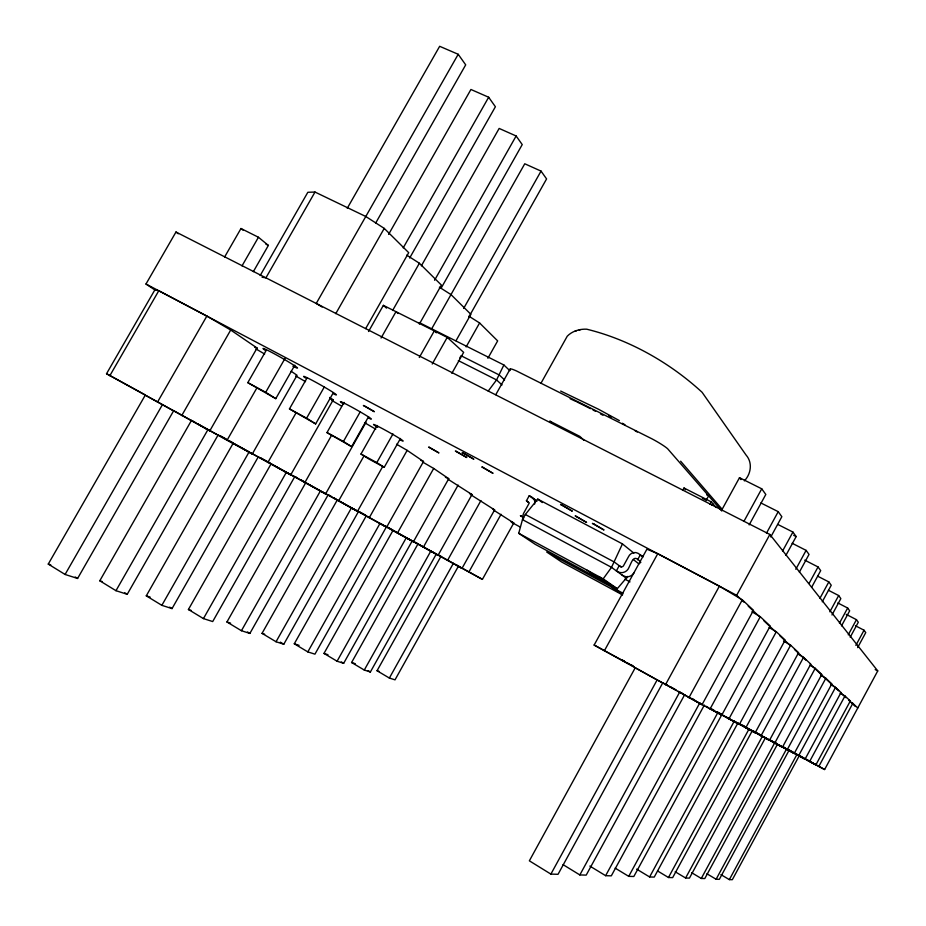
<?xml version="1.0" encoding="UTF-8"?>
<svg xmlns="http://www.w3.org/2000/svg" width="926" height="926" viewBox="0 0 926 926"><rect width="100%" height="100%" fill="white"/><g stroke="black" fill="none" stroke-linecap="round" stroke-linejoin="round"><path stroke-width="1.39" d="M627.77 576.4L617.306 588.67L535.24 544.338L518.734 533.307L522.461 519.625L525.32 514.486L537.751 499.102L622.446 543.909L633.882 553.135M622.446 543.909L611.519 567.349L603.162 578.866L518.734 533.307M419.119 322.503L503.883 364.983L496.556 379.926L488.21 391.096M640.699 555.473L643.2 556.804L637.979 553.262A7.003 6.702 -51.6 0 0 628.303 557.082L623.522 565.751A1.979 1.887 -53.1 0 1 620.895 566.596L619.228 565.693L616.357 570.902L618.927 572.21A7.929 7.582 -53.1 0 0 627.99 569.316C631.96 562.418 633.095 552.834 640.85 562.371M844.975 695.958L850.323 700.982L815.864 764.899L809.579 761.577L844.975 695.958L840.102 693.123M155.591 290.451L145.984 284.016L175.975 232.021L769.865 534.464L877.744 670.922L824.626 769.529L818.815 766.462L852.823 703.343L850.195 701.908M733.936 720.914L769.483 740.36L810.771 664.104L803.56 657.333L797.575 653.814M691.699 872.732L701.295 878.45L774.865 742.513L776.706 743.485M839.431 623.21L847.649 608.023L837.833 602.953M746.125 727.304L774.726 743.138L815.227 668.294L810.366 665.447M777.62 743.972L704.802 878.554L701.295 878.45M841.526 625.86L849.663 610.824L847.649 608.023M774.726 743.138L782.435 747.213L821.779 674.452L815.227 668.294M716.122 879.249L786.649 748.787L789.172 750.129L719.34 879.341L716.122 879.249L706.874 873.75M848.262 634.819L856.446 619.668L846.225 614.366M782.435 747.213L770.745 740.65L787.204 749.736L825.842 678.26L820.864 675.343M850.184 637.25L858.298 622.237L856.446 619.668M787.204 749.736L794.242 753.451L831.826 683.874L825.842 678.26M729.352 879.619L797.031 754.296L799.37 755.547L732.327 879.7L729.352 879.619L720.914 874.619M855.856 645.387L864.039 630.224L855.427 625.756M835.541 687.37L841.016 692.509L805.053 759.17L798.606 755.755L835.541 687.37L830.784 684.592M857.638 647.621L865.752 632.597L864.039 630.224M751.958 611.762L760.292 616.716L770.212 626.022L721.748 715.127L709.571 708.263L728.912 718.912L776.301 631.74L769.182 627.527M636.648 869.132L649.612 876.957L734.353 720.984M809.15 583.311L818.04 566.943L804.729 560.137M737.964 722.917L654.231 877.096L649.612 876.957M811.755 587.061L820.691 570.613L818.04 566.943M728.912 718.912L739.353 724.433L785.167 640.063L776.301 631.74M716.469 711.619L745.766 727.824L790.619 645.19L783.5 640.989M657.576 870.961L668.468 877.501L749.122 728.831M819.927 598.323L828.828 581.91L817.681 576.192M752.41 730.579L672.658 877.628L668.468 877.501M822.276 601.773L831.235 585.244L828.828 581.91M745.766 727.824L755.153 732.79L798.594 652.68L790.619 645.19M760.998 735.881L803.56 657.333M675.181 871.76L685.61 877.998L762.573 735.985M829.858 611.808L838.667 595.545L828.434 590.279M765.57 737.571L689.442 878.114L685.61 877.998M831.988 614.98L840.854 598.601L838.667 595.545M744.006 602.189L736.656 595.302L769.865 534.464M684.719 694.627L586.204 875.116L579.838 874.931L563.031 864.629M770.779 536.964L781.845 516.708L778.222 511.673L760.871 502.945M688.886 697.753L742.316 599.828L719.375 586.17L657.761 553.702L646.904 549.211L594.133 645.052L702.035 704.698L753.475 610.303L742.316 599.828M589.85 866.065L605.627 875.683L699.917 702.695M782.539 551.109L792.922 532.068L777.921 524.486M704.362 705.056L611.31 875.846L605.627 875.683M785.919 555.369L796.163 536.571L792.922 532.068M678.098 691.282L710.068 708.957L760.292 616.716M615.153 868.125L628.731 876.355L717.997 712.302L720.995 713.9M795.816 569.282L806.106 550.368L792.147 543.273M721.991 714.421L633.835 876.494L628.731 876.355M799.381 572.141L809.023 554.419L806.106 550.368M550.889 874.098L657.124 679.962L662.715 682.937L558.042 874.306L550.889 874.098L529.359 860.821L635.236 667.785L657.124 679.962M743.914 521.384L761.739 488.812L739.492 477.689L721.481 510.504M749.157 524.903L765.814 494.461L761.739 488.812M665.424 684.823L719.375 586.17M579.838 874.931L679.753 691.988L683.481 693.968M766.473 533.191L778.222 511.673M604.342 650.828L657.761 553.702M705.878 500.7L708.645 495.861L706.631 494.831M709.872 504.23L711.191 501.834L684.013 488.002L682.693 490.386M711.735 505.26L712.684 503.536M744.365 480.883C751.16 473.811 752.711 462.456 746.009 454.979L702.093 392.288C669.915 362.714 629.286 339.576 586.702 329.193C579.722 328.846 572.175 331.103 567.244 336.207L540.934 383.318M637.597 559.79L640.468 554.581M470.431 494.519L494.611 509.902L462.051 568.298L456.402 565.138L482.4 579.387L513.78 522.982L494.09 510.423M528.665 502.413L526.431 500.769L529.244 495.711L531.605 496.961A6.829 6.366 -53.4 0 1 534.649 504.057M370.377 671.998L436.308 554.049L417.985 543.921L351.591 662.507L364.288 670.054L370.377 671.998L368.085 670.632M385.61 526.281L438.102 555.241L472.005 494.565L448.253 479.39M458.451 566.122L395.02 679.846L389.36 678.052L377.056 670.748L440.926 556.433L482.4 579.387M413.135 541.328L447.536 560.392L480.93 500.572M389.36 678.052L453.37 563.355M468.88 572.025L501.047 514.289M358.871 511.708L397.428 533.087L433.692 468.452L422.869 462.178M337.076 661.222L406.317 537.693L412.232 540.911L343.65 663.329L337.076 661.222L323.984 653.42L393.064 530.32L406.317 537.693M397.428 533.087L413.401 541.791L448.74 478.707L433.692 468.452M495.78 394.684L510.145 369.034M423.356 547.208L458.115 485.097M364.288 670.054L430.833 551.063M276.041 641.753L351.51 507.807L358.466 511.603L283.796 644.23L276.041 641.753L262.046 633.349L337.319 499.924L351.51 507.807M293.692 476.126L357.494 511.326L382.751 466.472M377.079 425.497L360.978 454.041L368.548 458.81L384.232 467.306L400.472 438.461M468.718 317.236L546.583 178.926L541.039 171.102L524.753 163.775L431.817 328.58M456.009 340.745L470.883 314.331L450.997 294.595L439.375 287.199M381.095 523.942L386.431 526.848L314.944 654.161L307.814 651.892L294.283 643.79L366.326 515.747M327.978 494.854L369.266 517.738L407.162 450.36L396.536 444.202M459.701 358.165L461.067 355.734L499.311 375.007L504.577 379.926M466.125 346.914L479.587 322.966L468.961 316.229M451.865 373.328L463.648 352.378L447.235 337.377L383.364 305.36L368.548 331.496M307.814 651.892L380.03 523.364M369.266 517.738L386.628 527.195L423.518 461.507L407.162 450.36M487.886 358.269L497.656 340.884L479.587 322.966M368.56 416.677L351.625 446.668L343.442 441.494L360.318 411.653M434.583 280.254L516.129 135.983L499.16 128.436L421.376 265.831M241.431 630.722L320.454 490.873L305.754 482.701L226.939 621.983L241.431 630.722L249.881 633.419L328.035 495.005L321.716 491.556M419.362 324.065L441.378 285.069L419.374 263.239L406.688 255.113M440.984 288.437L522.229 144.583L516.129 135.983M258.655 457.027L325.582 493.928L366.025 422.302M419.293 357.494L434.306 330.895L436.389 332.781M338.557 501.001L364.08 455.766M432.222 364.022L447.235 337.377M384.232 467.306L376.801 462.606L392.96 433.947M463.671 308.427L541.039 171.102M188.418 609.493L271.121 463.81L294.676 476.821L212.702 621.554L203.442 618.603L188.418 609.493L191.103 610.373M333.372 392.624L315.65 423.9L306.61 418.17L324.285 387.01M403.215 247.867L488.662 97.242L470.929 89.475L388.584 234.405M365.666 328.603L408.713 252.671L384.232 228.386L365.77 216.487L315.002 192.052L307.837 192.284L260.16 275.566M203.442 618.603L286.377 472.295M409.651 258.041L495.398 106.745L488.662 97.242M217.703 434.676L290.695 474.922L333.198 399.916L329.621 397.474M392.624 310.476L419.374 263.239M351.625 446.668L326.971 432.592L344.067 402.393M381.072 338.013L395.981 311.68L398.041 313.509M304.828 482.62L331.658 435.197M173.486 410.542L227.055 440.244L256.942 387.809M146.273 595.846L233.248 443.149L249.094 451.969L161.853 605.338L146.273 595.846L150.139 597.096M294.815 365.18L275.774 398.655L265.716 392.288L285.023 358.397M347.25 208.292L439.665 46.3L458.208 54.287L316.241 303.45L322.121 307.027M375.667 223.085L465.697 64.855L458.208 54.287M227.055 440.244L252.289 453.995L297.061 375.273L291.123 371.233M335.768 313.648L384.232 228.386M161.853 605.338L172.039 608.59L258.227 456.946L250.24 452.582M315.65 423.9L289.444 408.91L307.062 377.901M267.869 462.491L296.158 412.672M315.002 192.052L265.924 277.835L262.046 277.221M218.073 435.046L127.232 594.295L115.97 590.695L99.788 580.787L191.508 420.381L195.039 422.349M115.97 590.695L207.991 429.548L216.811 434.363M209.797 430.845L257.081 348.014L230.701 330.026L206.857 316.079L158.786 290.741L154.908 289.792L106.536 373.722L209.797 430.845L204.357 427.719M275.774 398.655L247.798 382.646L266.329 350.155M48.256 564.084L145.266 395.159L173.625 410.82L77.599 578.461L65.086 574.467L48.256 564.084L50.791 564.906M224.601 257.023L240.98 228.514L258.447 237.253L268.378 245.413L253.354 271.642M157.478 402.162L206.857 316.079M65.086 574.467L162.432 404.708M242.022 265.889L258.447 237.253M181.739 415.554L230.701 330.026M109.858 375.667L158.786 290.741M633.974 572.8L633.523 573.495A7.836 7.489 -53.2 0 1 624.575 576.354L622.029 575.058M575.069 331.161L576.574 330.732M579.167 329.992L580.637 329.575M640.283 562.707L638.871 563.899L633.407 559.593M254.65 347.227L257.081 348.014M99.788 580.787L102.323 581.609M226.939 621.983L230.62 623.163M262.046 633.349L264.674 634.206M294.283 643.79L299.098 645.353M323.984 653.42L327.989 654.717M351.591 662.507L355.306 663.71M377.056 670.748L379.347 671.489M330.617 398.956L333.198 399.916M420.855 460.384L423.518 461.507M445.406 477.272L448.74 478.707M469.517 493.477L472.005 494.565M560.67 391.061L598.404 409.188L619.367 420.612M511.152 521.789L513.78 522.982M265.901 244.175L268.378 245.413M458.335 360.596L496.556 379.926L502.019 384.938M793.686 535.321L796.163 536.571M702.371 498.292L704.952 499.6M523.121 516.997L520.366 515.655L523.78 517.808M145.984 284.016L736.656 595.302M875.197 669.579L877.744 670.922M532.566 498.211L534.939 499.473A6.783 6.332 -53.4 0 1 536.964 501.232M492.493 508.779L494.611 509.902M710.068 708.957L721.748 715.127M526.431 500.769L529.232 503.084L523.503 513.479A7.767 7.258 -54.2 0 0 523.456 519.278M848.598 700.068L850.323 700.982M525.32 514.486L614.413 562.094L621.115 567.117M522.461 519.625L611.519 567.349L626.647 578.437M594.133 645.052L629.148 664.046M621.659 659.763L624.159 661.095M630.432 664.451L632.944 665.794M624.934 579.167L629.993 581.887M511.43 522.299L520.331 527.091M247.798 382.646L265.716 392.288M289.444 408.91L306.61 418.17M326.971 432.592L343.442 441.494M622.978 593.242L546.687 552L561.515 561.92L622.492 594.909M360.978 454.041L376.801 462.606M447.536 560.392L462.051 568.298M106.536 373.722L145.174 394.846M219.971 435.648L226.233 439.063M260.901 457.976L263.401 459.342M295.07 476.624L297.478 477.943M809.44 761.276L807.287 760.107L815.864 764.899M437.581 554.466L441.17 556.457M386.258 526.419L392.531 529.88M415.438 542.393L417.522 543.539M359.67 511.904L365.643 515.203M328.614 494.935L331.126 496.324M333.638 497.713L336.15 499.102M301.112 479.957L305.962 482.631M264.581 460.002L270.496 463.266M811.338 762.318L818.815 766.462M229.984 441.135L232.495 442.512M809.579 761.577L782.898 746.807M798.606 755.755L782.921 747.108L794.242 753.451M800.4 756.021L813.04 763.047M789.728 750.245L794.601 752.954M783.141 746.842L785.48 748.139M769.17 739.457L776.671 743.624M779.171 745.013L781.671 746.414M753.486 731.054L761.311 735.279M763.348 736.54L769.518 739.967M742.999 725.428L745.442 726.794M741.113 724.514L743.613 725.915M711.492 708.853L713.981 710.23M692.139 698.551L694.627 699.94M705.855 706.191L708.355 707.58M197.388 423.657L207.991 429.548M665.111 683.839L667.553 685.194M669.996 686.56L676.096 689.951M630.34 664.706L634.102 666.801M663.016 682.89L675.586 689.882M814.313 763.753L824.626 769.529M794.763 753.394L805.053 759.17M757.399 733.577L769.483 740.36M742.664 725.764L755.153 732.79M726.412 717.152L739.353 724.433M431.794 551.688L438.102 555.241M407.104 538.237L413.401 541.791M688.157 696.873L702.035 704.698M621.635 659.787L624.124 661.199M626.613 662.599L629.09 664M380.366 523.653L386.628 527.195M351.301 507.818L357.494 511.326M319.482 490.467L325.582 493.928M284.757 471.542L290.695 474.922M246.571 450.73L252.289 453.995M331.682 400.368L341.555 406.109M364.555 422.684L375.759 429.189M255.958 348.952L264.639 354.021M295.683 375.933L305.545 381.674M341.289 661.916L343.65 663.329M280.323 642.146L283.796 644.23M247.485 631.972L249.881 633.419M169.666 607.143L172.039 608.59M124.767 592.779L127.232 594.295M75.214 576.991L77.599 578.461M587.211 570.254L601.807 580.301M611.936 587.269L622.654 594.642M598.809 576.516L613.081 586.389M603.162 578.866L617.306 588.67M175.975 232.021L178.29 233.757M529.244 495.711L535.899 500.723M537.751 499.102L542.3 502.552M240.98 228.514L242.994 230.157M383.364 305.36L386.512 308.115M551.78 422.985L549.755 421.087L579.919 436.435L583.762 440.139M748.22 606.125L759.771 616.959M763.973 620.895L775.537 631.717M779.738 635.653L790.248 645.503M794.462 649.439L806.014 660.261M810.215 664.197L838.597 690.773M840.692 692.741L845.947 697.66M849.107 700.612L855.416 706.515M852.823 703.343L857.777 707.996M503.883 364.983L509.786 370.643M684.013 488.002L685.61 489.761M711.191 501.834L716.157 507.506M721.771 510.955L667.6 448.716A17.791 2.083 28.9 0 0 651.892 438.797L516.558 370.99A16.217 1.84 29.4 0 0 510.446 369.833M680.633 461.206L722.199 509.323M739.492 477.689L740.939 479.61M377.646 427.372A16.899 0.764 29.3 0 1 377.576 426.122A16.899 0.764 29.3 0 1 397.694 437.303A16.899 0.764 29.3 0 1 400.356 439.989M265.206 350.329A19.897 1.03 29.6 0 1 270.265 351.649A19.897 1.03 29.6 0 1 293.334 364.89A19.897 1.03 29.6 0 1 292.847 366.198M305.592 378.04A18.775 0.926 29.5 0 1 310.025 379.185A18.775 0.926 29.5 0 1 331.103 391.119A18.775 0.926 29.5 0 1 333.73 393.967M343.743 404.164A17.779 0.845 29.4 0 1 345.062 403.609A17.779 0.845 29.4 0 1 365.851 415.23A17.779 0.845 29.4 0 1 368.664 418.101M570.127 398.736A87.148 9.677 29 0 1 575.416 401.224M576.771 401.872A87.148 9.677 29 0 1 590.418 408.667M592.987 409.986A87.148 9.677 29 0 1 595.557 411.329M600.499 413.934A87.148 9.677 29 0 1 602.976 415.253M608.903 415.705A80.805 9.11 29 0 1 611.345 417.047M622.422 423.263A80.805 9.11 29 0 1 624.957 424.721M634.889 430.59A80.805 9.11 29 0 1 637.273 432.025M364.312 405.82L363.374 405.484L374.37 411.711L364.312 405.82M463.394 453.034L462.201 452.582L473.869 459.203L463.394 453.034M456.506 451.483L455.349 451.043L466.797 457.537L456.506 451.483M482.967 467.399L481.775 466.924L493.037 473.325L482.967 467.399M429.618 447.478L428.611 447.084L438.947 452.93L429.618 447.478M561.943 505.017L560.531 504.45L572.337 511.164L561.943 505.017M576.562 516.5L575.162 515.932L586.586 522.426L576.562 516.5M593.844 523.989L592.385 523.398L604.018 529.996L593.844 523.989"/></g></svg>
